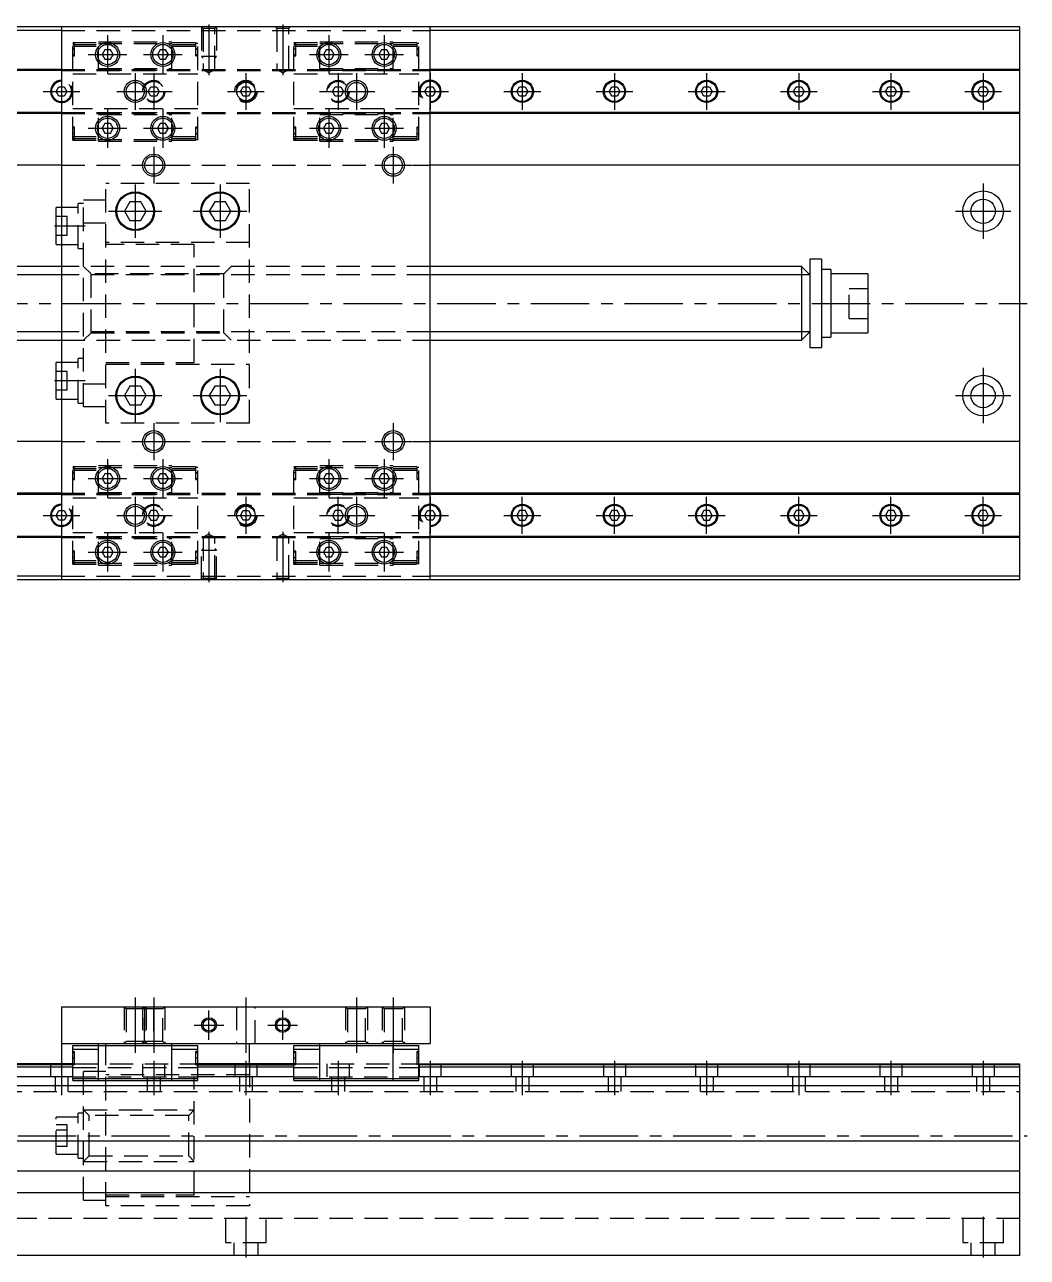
# Model space of a CAD drawing. Extents: x -2 to 787, y -8 to 344.
# Drawn here: x 515.3 to 787.3, y 9.5 to 343.9 of the extents above; entities that cross this region are included whole.
import ezdxf

# ---------------------------------------------------------------- set-up
doc = ezdxf.new("R2010")
doc.units = 0
doc.header["$LTSCALE"] = 0.5
doc.linetypes.add('CENTER', pattern=[50.8, 31.75, -6.35, 6.35, -6.35])
doc.linetypes.add('DASHED', pattern=[19.05, 12.7, -6.35])
for name, color, linetype in [('MSM_CENTER', 1, 'CENTER'), ('MSM_CONTINUOUS', 7, 'CONTINUOUS'), ('MSM_DASHED', 4, 'DASHED'), ('MSM_NARROW', 5, 'CONTINUOUS')]:
    doc.layers.add(name, color=color, linetype=linetype)

msp = doc.modelspace()

# ---------------------------------------------------------------- linework, layer by layer
at = {"layer": 'MSM_CENTER'}
for p, q in [((565.33, 343.9), (565.33, 330.22)), ((585.33, 343.9), (585.33, 330.22)), ((537.83, 341.03), (537.83, 330.53)), ((552.83, 341.03), (552.83, 330.53)), ((597.83, 341.03), (597.83, 330.53)), ((612.83, 341.03), (612.83, 330.53)), ((528.91, 337.28), (528.36, 337.28)), ((532.58, 335.78), (543.08, 335.78)), ((547.58, 335.78), (558.08, 335.78)), ((562.31, 337.28), (561.76, 337.28)), ((588.91, 337.28), (588.36, 337.28)), ((592.58, 335.78), (603.08, 335.78)), ((607.58, 335.78), (618.08, 335.78)), ((622.31, 337.28), (621.76, 337.28)), ((525.33, 330.78), (525.33, 320.78)), ((545.33, 330.78), (545.33, 320.78)), ((550.33, 330.78), (550.33, 320.78)), ((575.33, 330.78), (575.33, 320.78)), ((600.33, 330.78), (600.33, 320.78)), ((605.33, 330.78), (605.33, 320.78)), ((625.33, 330.78), (625.33, 320.78)), ((650.33, 330.78), (650.33, 320.78)), ((675.33, 330.78), (675.33, 320.78)), ((700.33, 330.78), (700.33, 320.78)), ((725.33, 330.78), (725.33, 320.78)), ((750.33, 330.78), (750.33, 320.78)), ((775.33, 330.78), (775.33, 320.78)), ((520.33, 325.78), (530.33, 325.78)), ((540.33, 325.78), (555.33, 325.78)), ((570.33, 325.78), (580.33, 325.78)), ((595.33, 325.78), (610.33, 325.78)), ((620.33, 325.78), (630.33, 325.78)), ((645.33, 325.78), (655.33, 325.78)), ((670.33, 325.78), (680.33, 325.78)), ((695.33, 325.78), (705.33, 325.78)), ((720.33, 325.78), (730.33, 325.78)), ((745.33, 325.78), (755.33, 325.78)), ((770.33, 325.78), (780.33, 325.78)), ((537.83, 321.03), (537.83, 310.53)), ((552.83, 321.03), (552.83, 310.53)), ((597.83, 321.03), (597.83, 310.53)), ((612.83, 321.03), (612.83, 310.53)), ((532.58, 315.78), (543.08, 315.78)), ((547.58, 315.78), (558.08, 315.78)), ((592.58, 315.78), (603.08, 315.78)), ((607.58, 315.78), (618.08, 315.78)), ((528.91, 314.28), (528.36, 314.28)), ((562.31, 314.28), (561.76, 314.28)), ((588.91, 314.28), (588.36, 314.28)), ((622.31, 314.28), (621.76, 314.28)), ((550.33, 310.78), (550.33, 300.78)), ((615.33, 310.78), (615.33, 300.78)), ((545.33, 305.78), (555.33, 305.78)), ((610.33, 305.78), (620.33, 305.78)), ((545.33, 300.53), (545.33, 286.03)), ((568.33, 300.53), (568.33, 286.03)), ((775.33, 300.78), (775.33, 285.78)), ((538.08, 293.28), (552.58, 293.28)), ((561.08, 293.28), (575.58, 293.28)), ((767.83, 293.28), (782.83, 293.28)), ((531.71, 289.28), (523.46, 289.28)), ((246.23, 268.28), (787.33, 268.28)), ((545.33, 250.53), (545.33, 236.03)), ((568.33, 250.53), (568.33, 236.03)), ((775.33, 250.78), (775.33, 235.78)), ((531.71, 247.28), (523.46, 247.28)), ((538.08, 243.28), (552.58, 243.28)), ((561.08, 243.28), (575.58, 243.28)), ((767.83, 243.28), (782.83, 243.28)), ((550.33, 235.78), (550.33, 225.78)), ((615.33, 235.78), (615.33, 225.78)), ((545.33, 230.78), (555.33, 230.78)), ((610.33, 230.78), (620.33, 230.78)), ((537.83, 226.03), (537.83, 215.53)), ((552.83, 226.03), (552.83, 215.53)), ((597.83, 226.03), (597.83, 215.53)), ((612.83, 226.03), (612.83, 215.53)), ((528.91, 222.28), (528.36, 222.28)), ((532.58, 220.78), (543.08, 220.78)), ((547.58, 220.78), (558.08, 220.78)), ((562.31, 222.28), (561.76, 222.28)), ((588.91, 222.28), (588.36, 222.28)), ((592.58, 220.78), (603.08, 220.78)), ((607.58, 220.78), (618.08, 220.78)), ((622.31, 222.28), (621.76, 222.28)), ((525.33, 215.78), (525.33, 205.78)), ((545.33, 215.78), (545.33, 205.78)), ((550.33, 205.78), (550.33, 215.78)), ((575.33, 215.78), (575.33, 205.78)), ((600.33, 205.78), (600.33, 215.78)), ((605.33, 215.78), (605.33, 205.78)), ((625.33, 215.78), (625.33, 205.78)), ((650.33, 205.78), (650.33, 215.78)), ((675.33, 205.78), (675.33, 215.78)), ((700.33, 205.78), (700.33, 215.78)), ((725.33, 205.78), (725.33, 215.78)), ((750.33, 205.78), (750.33, 215.78)), ((775.33, 205.78), (775.33, 215.78)), ((520.33, 210.78), (530.33, 210.78)), ((540.33, 210.78), (555.33, 210.78)), ((570.33, 210.78), (580.33, 210.78)), ((595.33, 210.78), (610.33, 210.78)), ((620.33, 210.78), (630.33, 210.78)), ((645.33, 210.78), (655.33, 210.78)), ((670.33, 210.78), (680.33, 210.78)), ((695.33, 210.78), (705.33, 210.78)), ((720.33, 210.78), (730.33, 210.78)), ((745.33, 210.78), (755.33, 210.78)), ((770.33, 210.78), (780.33, 210.78)), ((537.83, 206.03), (537.83, 195.53)), ((552.83, 206.03), (552.83, 195.53)), ((565.33, 206.34), (565.33, 192.66)), ((585.33, 206.34), (585.33, 192.66)), ((597.83, 206.03), (597.83, 195.53)), ((612.83, 206.03), (612.83, 195.53)), ((532.58, 200.78), (543.08, 200.78)), ((547.58, 200.78), (558.08, 200.78)), ((592.58, 200.78), (603.08, 200.78)), ((607.58, 200.78), (618.08, 200.78)), ((528.91, 199.28), (528.36, 199.28)), ((562.31, 199.28), (561.76, 199.28)), ((588.91, 199.28), (588.36, 199.28)), ((622.31, 199.28), (621.76, 199.28)), ((545.33, 80), (545.33, 65)), ((550.33, 80), (550.33, 65)), ((575.33, 80), (575.33, 65)), ((605.33, 80), (605.33, 65)), ((615.33, 80), (615.33, 65)), ((565.33, 68.5), (565.33, 76.5)), ((585.33, 68.5), (585.33, 76.5)), ((561.33, 72.5), (569.33, 72.5)), ((581.33, 72.5), (589.33, 72.5)), ((525.33, 62.82), (525.33, 53.48)), ((528.91, 63.5), (528.36, 63.5)), ((550.33, 62.82), (550.33, 53.48)), ((562.31, 63.5), (561.76, 63.5)), ((575.33, 62.82), (575.33, 53.48)), ((588.91, 63.5), (588.36, 63.5)), ((600.33, 62.82), (600.33, 53.48)), ((622.31, 63.5), (621.76, 63.5)), ((625.33, 62.82), (625.33, 53.48)), ((650.33, 62.82), (650.33, 53.48)), ((675.33, 62.82), (675.33, 53.48)), ((700.33, 62.82), (700.33, 53.48)), ((725.33, 62.82), (725.33, 53.48)), ((750.33, 62.82), (750.33, 53.48)), ((775.33, 62.82), (775.33, 53.48)), ((284.85, 42.5), (787.33, 42.5)), ((575.33, 20.5), (575.33, 9.5)), ((775.33, 20.5), (775.33, 9.5))]:
    msp.add_line(p, q, dxfattribs=at)
at = {"layer": 'MSM_CONTINUOUS'}
for p, q in [((525.33, 342.28), (365.33, 342.28)), ((785.33, 343.28), (365.38, 343.28)), ((525.33, 343.28), (525.33, 193.28)), ((625.33, 193.28), (625.33, 343.28)), ((785.33, 342.28), (625.33, 342.28)), ((785.33, 193.28), (785.33, 343.28)), ((537.09, 337.06), (536.36, 335.78)), ((536.36, 335.78), (537.09, 334.5)), ((538.57, 337.06), (537.09, 337.06)), ((537.09, 334.5), (538.57, 334.5)), ((539.31, 335.78), (538.57, 337.06)), ((538.57, 334.5), (539.31, 335.78)), ((552.09, 337.06), (551.36, 335.78)), ((551.36, 335.78), (552.09, 334.5)), ((553.57, 337.06), (552.09, 337.06)), ((552.09, 334.5), (553.57, 334.5)), ((554.31, 335.78), (553.57, 337.06)), ((553.57, 334.5), (554.31, 335.78)), ((597.09, 337.06), (596.36, 335.78)), ((596.36, 335.78), (597.09, 334.5)), ((598.57, 337.06), (597.09, 337.06)), ((597.09, 334.5), (598.57, 334.5)), ((599.31, 335.78), (598.57, 337.06)), ((598.57, 334.5), (599.31, 335.78)), ((612.09, 337.06), (611.36, 335.78)), ((611.36, 335.78), (612.09, 334.5)), ((613.57, 337.06), (612.09, 337.06)), ((612.09, 334.5), (613.57, 334.5)), ((614.31, 335.78), (613.57, 337.06)), ((613.57, 334.5), (614.31, 335.78)), ((525.33, 331.78), (365.33, 331.78)), ((525.33, 331.48), (365.33, 331.48)), ((785.33, 331.78), (625.33, 331.78)), ((785.28, 331.48), (625.33, 331.48)), ((785.28, 319.78), (785.28, 331.78)), ((523.86, 325.78), (524.59, 327.06)), ((524.59, 324.5), (523.86, 325.78)), ((524.59, 327.06), (525.33, 327.06)), ((525.33, 324.5), (524.59, 324.5)), ((573.86, 325.78), (574.59, 327.06)), ((574.59, 324.5), (573.86, 325.78)), ((574.59, 327.06), (576.07, 327.06)), ((576.07, 324.5), (574.59, 324.5)), ((576.07, 327.06), (576.81, 325.78)), ((576.81, 325.78), (576.07, 324.5)), ((625.33, 327.06), (626.07, 327.06)), ((626.07, 324.5), (625.33, 324.5)), ((626.07, 327.06), (626.81, 325.78)), ((626.81, 325.78), (626.07, 324.5)), ((648.86, 325.78), (649.59, 327.06)), ((649.59, 324.5), (648.86, 325.78)), ((649.59, 327.06), (651.07, 327.06)), ((651.07, 324.5), (649.59, 324.5)), ((651.07, 327.06), (651.81, 325.78)), ((651.81, 325.78), (651.07, 324.5)), ((673.86, 325.78), (674.59, 327.06)), ((674.59, 324.5), (673.86, 325.78)), ((674.59, 327.06), (676.07, 327.06)), ((676.07, 324.5), (674.59, 324.5)), ((676.07, 327.06), (676.81, 325.78)), ((676.81, 325.78), (676.07, 324.5)), ((698.86, 325.78), (699.59, 327.06)), ((699.59, 324.5), (698.86, 325.78)), ((699.59, 327.06), (701.07, 327.06)), ((701.07, 324.5), (699.59, 324.5)), ((701.07, 327.06), (701.81, 325.78)), ((701.81, 325.78), (701.07, 324.5)), ((723.86, 325.78), (724.59, 327.06)), ((724.59, 324.5), (723.86, 325.78)), ((724.59, 327.06), (726.07, 327.06)), ((726.07, 324.5), (724.59, 324.5)), ((726.07, 327.06), (726.81, 325.78)), ((726.81, 325.78), (726.07, 324.5)), ((748.86, 325.78), (749.59, 327.06)), ((749.59, 324.5), (748.86, 325.78)), ((749.59, 327.06), (751.07, 327.06)), ((751.07, 324.5), (749.59, 324.5)), ((751.07, 327.06), (751.81, 325.78)), ((751.81, 325.78), (751.07, 324.5)), ((773.86, 325.78), (774.59, 327.06)), ((774.59, 324.5), (773.86, 325.78)), ((774.59, 327.06), (776.07, 327.06)), ((776.07, 324.5), (774.59, 324.5)), ((776.07, 327.06), (776.81, 325.78)), ((776.81, 325.78), (776.07, 324.5)), ((525.33, 320.08), (365.33, 320.08)), ((525.33, 319.78), (365.33, 319.78)), ((785.28, 320.08), (625.33, 320.08)), ((785.28, 319.78), (625.33, 319.78)), ((537.09, 317.06), (536.36, 315.78)), ((536.36, 315.78), (537.09, 314.5)), ((538.57, 317.06), (537.09, 317.06)), ((537.09, 314.5), (538.57, 314.5)), ((539.31, 315.78), (538.57, 317.06)), ((538.57, 314.5), (539.31, 315.78)), ((552.09, 317.06), (551.36, 315.78)), ((551.36, 315.78), (552.09, 314.5)), ((553.57, 317.06), (552.09, 317.06)), ((552.09, 314.5), (553.57, 314.5)), ((554.31, 315.78), (553.57, 317.06)), ((553.57, 314.5), (554.31, 315.78)), ((597.09, 317.06), (596.36, 315.78)), ((596.36, 315.78), (597.09, 314.5)), ((598.57, 317.06), (597.09, 317.06)), ((597.09, 314.5), (598.57, 314.5)), ((599.31, 315.78), (598.57, 317.06)), ((598.57, 314.5), (599.31, 315.78)), ((612.09, 317.06), (611.36, 315.78)), ((611.36, 315.78), (612.09, 314.5)), ((613.57, 317.06), (612.09, 317.06)), ((612.09, 314.5), (613.57, 314.5)), ((614.31, 315.78), (613.57, 317.06)), ((613.57, 314.5), (614.31, 315.78)), ((525.33, 305.78), (365.33, 305.78)), ((785.33, 305.78), (625.33, 305.78)), ((523.83, 284.28), (523.83, 294.28)), ((525.33, 294.28), (523.83, 294.28)), ((543.87, 295.82), (542.4, 293.28)), ((546.8, 295.82), (543.87, 295.82)), ((548.27, 293.28), (546.8, 295.82)), ((566.87, 295.82), (565.4, 293.28)), ((569.8, 295.82), (566.87, 295.82)), ((571.27, 293.28), (569.8, 295.82)), ((542.4, 293.28), (543.87, 290.74)), ((546.8, 290.74), (548.27, 293.28)), ((565.4, 293.28), (566.87, 290.74)), ((569.8, 290.74), (571.27, 293.28)), ((543.87, 290.74), (546.8, 290.74)), ((566.87, 290.74), (569.8, 290.74)), ((523.83, 284.28), (525.33, 284.28)), ((525.33, 278.28), (365.33, 278.28)), ((726.08, 278.28), (625.33, 278.28)), ((728.33, 276.03), (726.08, 278.28)), ((726.08, 278.28), (726.08, 258.28)), ((728.33, 280.28), (728.33, 256.28)), ((731.53, 280.28), (728.33, 280.28)), ((731.53, 280.28), (731.53, 256.28)), ((734.03, 277.48), (731.53, 277.48)), ((734.03, 277.48), (734.03, 259.08)), ((744.03, 276.28), (734.03, 276.28)), ((744.03, 276.28), (744.03, 260.28)), ((365.33, 258.28), (525.33, 258.28)), ((625.33, 258.28), (726.08, 258.28)), ((726.08, 258.28), (728.33, 260.53)), ((731.53, 259.08), (734.03, 259.08)), ((734.03, 260.28), (744.03, 260.28)), ((728.33, 256.28), (731.53, 256.28)), ((523.83, 242.28), (523.83, 252.28)), ((525.33, 252.28), (523.83, 252.28)), ((543.87, 245.82), (542.4, 243.28)), ((546.8, 245.82), (543.87, 245.82)), ((548.27, 243.28), (546.8, 245.82)), ((566.87, 245.82), (565.4, 243.28)), ((569.8, 245.82), (566.87, 245.82)), ((571.27, 243.28), (569.8, 245.82)), ((523.83, 242.28), (525.33, 242.28)), ((542.4, 243.28), (543.87, 240.74)), ((546.8, 240.74), (548.27, 243.28)), ((565.4, 243.28), (566.87, 240.74)), ((569.8, 240.74), (571.27, 243.28)), ((543.87, 240.74), (546.8, 240.74)), ((566.87, 240.74), (569.8, 240.74)), ((525.33, 230.78), (365.33, 230.78)), ((785.33, 230.78), (625.33, 230.78)), ((537.09, 222.06), (536.36, 220.78)), ((536.36, 220.78), (537.09, 219.5)), ((538.57, 222.06), (537.09, 222.06)), ((539.31, 220.78), (538.57, 222.06)), ((538.57, 219.5), (539.31, 220.78)), ((552.09, 222.06), (551.36, 220.78)), ((551.36, 220.78), (552.09, 219.5)), ((553.57, 222.06), (552.09, 222.06)), ((554.31, 220.78), (553.57, 222.06)), ((553.57, 219.5), (554.31, 220.78)), ((597.09, 222.06), (596.36, 220.78)), ((596.36, 220.78), (597.09, 219.5)), ((598.57, 222.06), (597.09, 222.06)), ((599.31, 220.78), (598.57, 222.06)), ((598.57, 219.5), (599.31, 220.78)), ((612.09, 222.06), (611.36, 220.78)), ((611.36, 220.78), (612.09, 219.5)), ((613.57, 222.06), (612.09, 222.06)), ((614.31, 220.78), (613.57, 222.06)), ((613.57, 219.5), (614.31, 220.78)), ((537.09, 219.5), (538.57, 219.5)), ((552.09, 219.5), (553.57, 219.5)), ((597.09, 219.5), (598.57, 219.5)), ((612.09, 219.5), (613.57, 219.5)), ((525.33, 216.78), (365.33, 216.78)), ((525.33, 216.48), (365.33, 216.48)), ((785.28, 216.78), (625.33, 216.78)), ((785.28, 216.48), (625.33, 216.48)), ((785.28, 204.78), (785.28, 216.78)), ((523.86, 210.78), (524.59, 212.06)), ((524.59, 209.5), (523.86, 210.78)), ((524.59, 212.06), (525.33, 212.06)), ((573.86, 210.78), (574.59, 212.06)), ((574.59, 209.5), (573.86, 210.78)), ((574.59, 212.06), (576.07, 212.06)), ((576.07, 212.06), (576.81, 210.78)), ((576.81, 210.78), (576.07, 209.5)), ((625.33, 212.06), (626.07, 212.06)), ((626.07, 212.06), (626.81, 210.78)), ((626.81, 210.78), (626.07, 209.5)), ((649.59, 212.06), (648.86, 210.78)), ((648.86, 210.78), (649.59, 209.5)), ((651.07, 212.06), (649.59, 212.06)), ((651.81, 210.78), (651.07, 212.06)), ((651.07, 209.5), (651.81, 210.78)), ((674.59, 212.06), (673.86, 210.78)), ((673.86, 210.78), (674.59, 209.5)), ((676.07, 212.06), (674.59, 212.06)), ((676.81, 210.78), (676.07, 212.06)), ((676.07, 209.5), (676.81, 210.78)), ((699.59, 212.06), (698.86, 210.78)), ((698.86, 210.78), (699.59, 209.5)), ((701.07, 212.06), (699.59, 212.06)), ((701.81, 210.78), (701.07, 212.06)), ((701.07, 209.5), (701.81, 210.78)), ((724.59, 212.06), (723.86, 210.78)), ((723.86, 210.78), (724.59, 209.5)), ((726.07, 212.06), (724.59, 212.06)), ((726.81, 210.78), (726.07, 212.06)), ((726.07, 209.5), (726.81, 210.78)), ((749.59, 212.06), (748.86, 210.78)), ((748.86, 210.78), (749.59, 209.5)), ((751.07, 212.06), (749.59, 212.06)), ((751.81, 210.78), (751.07, 212.06)), ((751.07, 209.5), (751.81, 210.78)), ((774.59, 212.06), (773.86, 210.78)), ((773.86, 210.78), (774.59, 209.5)), ((776.07, 212.06), (774.59, 212.06)), ((776.81, 210.78), (776.07, 212.06)), ((776.07, 209.5), (776.81, 210.78)), ((525.33, 209.5), (524.59, 209.5)), ((576.07, 209.5), (574.59, 209.5)), ((626.07, 209.5), (625.33, 209.5)), ((649.59, 209.5), (651.07, 209.5)), ((674.59, 209.5), (676.07, 209.5)), ((699.59, 209.5), (701.07, 209.5)), ((724.59, 209.5), (726.07, 209.5)), ((749.59, 209.5), (751.07, 209.5)), ((774.59, 209.5), (776.07, 209.5)), ((525.33, 205.08), (365.33, 205.08)), ((525.33, 204.78), (365.33, 204.78)), ((785.28, 205.08), (625.33, 205.08)), ((785.33, 204.78), (625.33, 204.78)), ((537.09, 202.06), (536.36, 200.78)), ((536.36, 200.78), (537.09, 199.5)), ((538.57, 202.06), (537.09, 202.06)), ((539.31, 200.78), (538.57, 202.06)), ((538.57, 199.5), (539.31, 200.78)), ((552.09, 202.06), (551.36, 200.78)), ((551.36, 200.78), (552.09, 199.5)), ((553.57, 202.06), (552.09, 202.06)), ((554.31, 200.78), (553.57, 202.06)), ((553.57, 199.5), (554.31, 200.78)), ((597.09, 202.06), (596.36, 200.78)), ((596.36, 200.78), (597.09, 199.5)), ((598.57, 202.06), (597.09, 202.06)), ((599.31, 200.78), (598.57, 202.06)), ((598.57, 199.5), (599.31, 200.78)), ((612.09, 202.06), (611.36, 200.78)), ((611.36, 200.78), (612.09, 199.5)), ((613.57, 202.06), (612.09, 202.06)), ((614.31, 200.78), (613.57, 202.06)), ((613.57, 199.5), (614.31, 200.78)), ((537.09, 199.5), (538.57, 199.5)), ((552.09, 199.5), (553.57, 199.5)), ((597.09, 199.5), (598.57, 199.5)), ((612.09, 199.5), (613.57, 199.5)), ((525.33, 194.28), (365.33, 194.28)), ((785.33, 194.28), (625.33, 194.28)), ((785.33, 193.28), (365.38, 193.28)), ((525.33, 77.5), (525.33, 67.5)), ((525.33, 77.5), (625.33, 77.5)), ((625.33, 77.5), (625.33, 67.5)), ((525.33, 67.5), (625.33, 67.5)), ((528.38, 67), (562.28, 67)), ((528.38, 57.5), (528.38, 67)), ((535.38, 57.5), (535.38, 67.5)), ((555.28, 57.5), (555.28, 67.5)), ((562.28, 57.5), (562.28, 67)), ((576.33, 62), (576.33, 67.5)), ((588.38, 57.5), (588.38, 67)), ((588.38, 67), (622.28, 67)), ((595.38, 57.5), (595.38, 67.5)), ((615.28, 57.5), (615.28, 67.5)), ((622.28, 57.5), (622.28, 67)), ((528.38, 66), (535.38, 66)), ((528.38, 65.3), (528.88, 65.3)), ((528.88, 65), (528.38, 65)), ((528.88, 61.7), (528.88, 65.3)), ((555.28, 66), (562.28, 66)), ((561.78, 61.7), (561.78, 65.3)), ((562.28, 65.3), (561.78, 65.3)), ((562.28, 65), (561.78, 65)), ((588.38, 66), (595.38, 66)), ((588.38, 65.3), (588.88, 65.3)), ((588.88, 65), (588.38, 65)), ((588.88, 61.7), (588.88, 65.3)), ((615.28, 66), (622.28, 66)), ((622.28, 65.3), (621.78, 65.3)), ((621.78, 61.7), (621.78, 65.3)), ((622.28, 65), (621.78, 65)), ((528.88, 62), (365.33, 62)), ((528.88, 61.7), (365.33, 61.7)), ((528.38, 61.05), (365.33, 61.05)), ((528.88, 61.7), (528.38, 61.7)), ((588.88, 62), (561.78, 62)), ((561.78, 61.7), (588.38, 61.7)), ((561.78, 61.7), (562.28, 61.7)), ((588.38, 61.05), (562.28, 61.05)), ((588.88, 61.7), (588.38, 61.7)), ((621.78, 62), (785.28, 62)), ((785.28, 61.7), (622.28, 61.7)), ((785.28, 61.05), (622.28, 61.05)), ((785.28, 56), (785.28, 62)), ((528.38, 58.45), (365.33, 58.45)), ((528.38, 58), (562.28, 58)), ((528.38, 57.5), (562.28, 57.5)), ((588.38, 58.45), (562.28, 58.45)), ((588.38, 58), (622.28, 58)), ((588.38, 57.5), (622.28, 57.5)), ((785.28, 58.45), (622.28, 58.45)), ((785.33, 56), (365.33, 56)), ((785.33, 10), (785.33, 56)), ((785.33, 41), (365.33, 41)), ((365.33, 33), (785.33, 33)), ((785.33, 27), (365.33, 27)), ((785.33, 10), (365.33, 10))]:
    msp.add_line(p, q, dxfattribs=at)
for centre, radius in [((537.83, 335.78), 3.25), ((537.83, 335.78), 2.75), ((552.83, 335.78), 3.25), ((552.83, 335.78), 2.75), ((597.83, 335.78), 3.25), ((597.83, 335.78), 2.75), ((612.83, 335.78), 3.25), ((612.83, 335.78), 2.75), ((545.33, 325.78), 2.46), ((575.33, 325.78), 2.5), ((605.33, 325.78), 2.46), ((650.33, 325.78), 3), ((650.33, 325.78), 2.75), ((675.33, 325.78), 3), ((675.33, 325.78), 2.75), ((700.33, 325.78), 3), ((700.33, 325.78), 2.75), ((725.33, 325.78), 3), ((725.33, 325.78), 2.75), ((750.33, 325.78), 3), ((750.33, 325.78), 2.75), ((775.33, 325.78), 3), ((775.33, 325.78), 2.75), ((537.83, 315.78), 3.25), ((537.83, 315.78), 2.75), ((552.83, 315.78), 3.25), ((552.83, 315.78), 2.75), ((597.83, 315.78), 3.25), ((597.83, 315.78), 2.75), ((612.83, 315.78), 3.25), ((612.83, 315.78), 2.75), ((550.33, 305.78), 2.46), ((615.33, 305.78), 2.46), ((545.33, 293.28), 5.25), ((545.33, 293.28), 5), ((568.33, 293.28), 5.25), ((568.33, 293.28), 5), ((775.33, 293.28), 5.5), ((775.33, 293.28), 3.3), ((545.33, 243.28), 5.25), ((545.33, 243.28), 5), ((568.33, 243.28), 5.25), ((568.33, 243.28), 5), ((775.33, 243.28), 5.5), ((775.33, 243.28), 3.3), ((550.33, 230.78), 2.46), ((615.33, 230.78), 2.46), ((537.83, 220.78), 3.25), ((537.83, 220.78), 2.75), ((552.83, 220.78), 3.25), ((552.83, 220.78), 2.75), ((597.83, 220.78), 3.25), ((597.83, 220.78), 2.75), ((612.83, 220.78), 3.25), ((612.83, 220.78), 2.75), ((545.33, 210.78), 2.46), ((575.33, 210.78), 2.5), ((605.33, 210.78), 2.46), ((650.33, 210.78), 3), ((650.33, 210.78), 2.75), ((675.33, 210.78), 3), ((675.33, 210.78), 2.75), ((700.33, 210.78), 3), ((700.33, 210.78), 2.75), ((725.33, 210.78), 3), ((725.33, 210.78), 2.75), ((750.33, 210.78), 3), ((750.33, 210.78), 2.75), ((775.33, 210.78), 3), ((775.33, 210.78), 2.75), ((537.83, 200.78), 3.25), ((552.83, 200.78), 3.25), ((597.83, 200.78), 3.25), ((612.83, 200.78), 3.25), ((537.83, 200.78), 2.75), ((552.83, 200.78), 2.75), ((597.83, 200.78), 2.75), ((612.83, 200.78), 2.75), ((565.33, 72.5), 1.62), ((585.33, 72.5), 1.62)]:
    msp.add_circle(centre, radius, dxfattribs=at)
for centre, radius, start, end in [((525.33, 325.78), 3, 90, 270), ((525.33, 325.78), 2.75, 90, 270), ((625.33, 325.78), 3, 270, 90), ((625.33, 325.78), 2.75, 270, 90), ((525.33, 210.78), 3, 90, 270), ((525.33, 210.78), 2.75, 90, 270), ((625.33, 210.78), 3, 270, 90), ((625.33, 210.78), 2.75, 270, 90)]:
    msp.add_arc(centre, radius, start, end, dxfattribs=at)
at = {"layer": 'MSM_DASHED'}
for p, q in [((525.33, 342.28), (625.33, 342.28)), ((563.33, 343.28), (563.71, 342.9)), ((563.33, 343.28), (563.33, 335.28)), ((563.71, 342.9), (563.71, 331.78)), ((566.95, 342.9), (563.71, 342.9)), ((566.95, 342.9), (567.33, 343.28)), ((566.95, 331.78), (566.95, 342.9)), ((567.33, 343.28), (567.33, 335.28)), ((583.33, 343.28), (583.71, 342.9)), ((583.71, 342.9), (583.71, 331.78)), ((586.95, 342.9), (583.71, 342.9)), ((586.95, 342.9), (587.33, 343.28)), ((586.95, 331.78), (586.95, 342.9)), ((528.38, 312.53), (528.38, 339.03)), ((528.38, 339.03), (535.38, 339.03)), ((528.88, 338.78), (528.38, 338.78)), ((528.38, 338.53), (535.38, 338.53)), ((528.38, 338.03), (535.38, 338.03)), ((528.88, 335.48), (528.88, 339.03)), ((535.38, 339.28), (555.28, 339.28)), ((535.38, 331.53), (535.38, 339.28)), ((535.38, 338.78), (555.28, 338.78)), ((555.28, 331.53), (555.28, 339.28)), ((555.28, 339.03), (562.28, 339.03)), ((555.28, 338.53), (562.28, 338.53)), ((555.28, 338.03), (562.28, 338.03)), ((561.78, 335.48), (561.78, 339.03)), ((562.28, 338.78), (561.78, 338.78)), ((562.28, 312.53), (562.28, 339.03)), ((588.38, 339.03), (595.38, 339.03)), ((588.38, 312.53), (588.38, 339.03)), ((588.88, 338.78), (588.38, 338.78)), ((588.38, 338.53), (595.38, 338.53)), ((588.38, 338.03), (595.38, 338.03)), ((588.88, 335.48), (588.88, 339.03)), ((595.38, 339.28), (615.28, 339.28)), ((595.38, 331.53), (595.38, 339.28)), ((595.38, 338.78), (615.28, 338.78)), ((615.28, 331.53), (615.28, 339.28)), ((615.28, 339.03), (622.28, 339.03)), ((615.28, 338.53), (622.28, 338.53)), ((615.28, 338.03), (622.28, 338.03)), ((621.78, 335.48), (621.78, 339.03)), ((622.28, 338.78), (621.78, 338.78)), ((622.28, 312.53), (622.28, 339.03)), ((528.88, 337.28), (528.38, 337.28)), ((528.38, 335.78), (528.88, 335.78)), ((528.38, 335.48), (528.88, 335.48)), ((561.78, 337.28), (562.28, 337.28)), ((561.78, 335.78), (562.28, 335.78)), ((561.78, 335.48), (562.28, 335.48)), ((567.33, 335.28), (563.33, 335.28)), ((563.71, 334.78), (563.33, 335.28)), ((566.95, 334.78), (567.33, 335.28)), ((588.88, 337.28), (588.38, 337.28)), ((588.38, 335.78), (588.88, 335.78)), ((588.38, 335.48), (588.88, 335.48)), ((621.78, 337.28), (622.28, 337.28)), ((621.78, 335.78), (622.28, 335.78)), ((621.78, 335.48), (622.28, 335.48)), ((525.33, 331.78), (625.33, 331.78)), ((525.33, 331.48), (625.33, 331.48)), ((535.38, 332.03), (555.28, 332.03)), ((535.38, 331.53), (555.28, 331.53)), ((563.71, 331.78), (565.33, 330.84)), ((565.33, 330.84), (566.95, 331.78)), ((583.71, 331.78), (585.33, 330.84)), ((585.33, 330.84), (586.95, 331.78)), ((595.38, 332.03), (615.28, 332.03)), ((595.38, 331.53), (615.28, 331.53)), ((525.33, 328.93), (525.33, 322.63)), ((528.38, 330.53), (562.28, 330.53)), ((588.38, 330.53), (622.28, 330.53)), ((525.33, 327.06), (526.07, 327.06)), ((526.07, 324.5), (525.33, 324.5)), ((526.07, 327.06), (526.81, 325.78)), ((526.81, 325.78), (526.07, 324.5)), ((548.86, 325.78), (549.59, 327.06)), ((549.59, 324.5), (548.86, 325.78)), ((549.59, 327.06), (551.07, 327.06)), ((551.07, 324.5), (549.59, 324.5)), ((551.07, 327.06), (551.81, 325.78)), ((551.81, 325.78), (551.07, 324.5)), ((598.86, 325.78), (599.59, 327.06)), ((599.59, 324.5), (598.86, 325.78)), ((599.59, 327.06), (601.07, 327.06)), ((601.07, 324.5), (599.59, 324.5)), ((601.07, 327.06), (601.81, 325.78)), ((601.81, 325.78), (601.07, 324.5)), ((623.86, 325.78), (624.59, 327.06)), ((624.59, 324.5), (623.86, 325.78)), ((624.59, 327.06), (625.33, 327.06)), ((625.33, 324.5), (624.59, 324.5)), ((562.28, 321.03), (528.38, 321.03)), ((622.28, 321.03), (588.38, 321.03)), ((525.33, 320.08), (625.33, 320.08)), ((525.33, 319.78), (625.33, 319.78)), ((535.38, 320.03), (555.28, 320.03)), ((535.38, 312.28), (535.38, 320.03)), ((535.38, 319.53), (555.28, 319.53)), ((555.28, 312.28), (555.28, 320.03)), ((595.38, 320.03), (615.28, 320.03)), ((595.38, 312.28), (595.38, 320.03)), ((595.38, 319.53), (615.28, 319.53)), ((615.28, 312.28), (615.28, 320.03)), ((528.88, 316.08), (528.38, 316.08)), ((528.88, 315.78), (528.38, 315.78)), ((528.88, 312.53), (528.88, 316.08)), ((561.78, 312.53), (561.78, 316.08)), ((562.28, 316.08), (561.78, 316.08)), ((562.28, 315.78), (561.78, 315.78)), ((588.88, 316.08), (588.38, 316.08)), ((588.88, 315.78), (588.38, 315.78)), ((588.88, 312.53), (588.88, 316.08)), ((621.78, 312.53), (621.78, 316.08)), ((622.28, 316.08), (621.78, 316.08)), ((622.28, 315.78), (621.78, 315.78)), ((528.88, 314.28), (528.38, 314.28)), ((528.38, 313.53), (535.38, 313.53)), ((528.38, 313.03), (535.38, 313.03)), ((528.38, 312.78), (528.88, 312.78)), ((528.38, 312.53), (535.38, 312.53)), ((535.38, 312.78), (555.28, 312.78)), ((535.38, 312.28), (555.28, 312.28)), ((555.28, 313.53), (562.28, 313.53)), ((555.28, 313.03), (562.28, 313.03)), ((555.28, 312.53), (562.28, 312.53)), ((561.78, 314.28), (562.28, 314.28)), ((561.78, 312.78), (562.28, 312.78)), ((588.88, 314.28), (588.38, 314.28)), ((588.38, 313.53), (595.38, 313.53)), ((588.38, 313.03), (595.38, 313.03)), ((588.38, 312.78), (588.88, 312.78)), ((588.38, 312.53), (595.38, 312.53)), ((595.38, 312.78), (615.28, 312.78)), ((595.38, 312.28), (615.28, 312.28)), ((615.28, 313.53), (622.28, 313.53)), ((615.28, 313.03), (622.28, 313.03)), ((615.28, 312.53), (622.28, 312.53)), ((621.78, 314.28), (622.28, 314.28)), ((621.78, 312.78), (622.28, 312.78)), ((525.33, 305.78), (625.33, 305.78)), ((576.33, 300.78), (537.33, 300.78)), ((537.33, 235.78), (537.33, 300.78)), ((576.33, 235.78), (576.33, 300.78)), ((529.83, 294.28), (525.33, 294.28)), ((529.83, 283.18), (529.83, 295.38)), ((531.33, 295.38), (529.83, 295.38)), ((537.33, 296.28), (531.33, 296.28)), ((531.33, 240.28), (531.33, 296.28)), ((526.83, 291.82), (523.83, 291.82)), ((526.83, 286.74), (526.83, 291.82)), ((526.83, 289.28), (523.83, 289.28)), ((531.33, 290.14), (537.33, 290.14)), ((526.83, 286.74), (523.83, 286.74)), ((525.33, 284.28), (529.83, 284.28)), ((576.33, 284.78), (537.33, 284.78)), ((561.33, 284.28), (537.33, 284.28)), ((561.33, 252.28), (561.33, 284.28)), ((529.83, 283.18), (531.33, 283.18)), ((625.33, 278.28), (525.33, 278.28)), ((533.33, 276.28), (531.33, 278.28)), ((571.33, 278.28), (569.33, 276.28)), ((625.33, 276.03), (525.33, 276.03)), ((569.33, 276.28), (533.33, 276.28)), ((533.33, 260.28), (533.33, 276.28)), ((569.33, 260.28), (569.33, 276.28)), ((739.03, 272.34), (744.03, 272.34)), ((739.03, 264.22), (739.03, 272.34)), ((739.03, 268.28), (744.03, 268.28)), ((739.03, 264.22), (744.03, 264.22)), ((625.33, 260.53), (525.33, 260.53)), ((525.33, 258.28), (625.33, 258.28)), ((531.33, 258.28), (533.33, 260.28)), ((533.33, 260.28), (569.33, 260.28)), ((569.33, 260.28), (571.33, 258.28)), ((529.83, 252.28), (525.33, 252.28)), ((529.83, 241.18), (529.83, 253.38)), ((531.33, 253.38), (529.83, 253.38)), ((537.33, 252.28), (561.33, 252.28)), ((537.33, 251.78), (576.33, 251.78)), ((526.83, 249.82), (523.83, 249.82)), ((526.83, 244.74), (526.83, 249.82)), ((526.83, 247.28), (523.83, 247.28)), ((526.83, 244.74), (523.83, 244.74)), ((531.33, 246.42), (537.33, 246.42)), ((525.33, 242.28), (529.83, 242.28)), ((529.83, 241.18), (531.33, 241.18)), ((531.33, 240.28), (537.33, 240.28)), ((576.33, 235.78), (537.33, 235.78)), ((525.33, 230.78), (625.33, 230.78)), ((535.38, 224.28), (555.28, 224.28)), ((535.38, 216.53), (535.38, 224.28)), ((555.28, 216.53), (555.28, 224.28)), ((595.38, 224.28), (615.28, 224.28)), ((595.38, 216.53), (595.38, 224.28)), ((615.28, 216.53), (615.28, 224.28)), ((528.38, 224.03), (535.38, 224.03)), ((528.38, 197.53), (528.38, 224.03)), ((528.88, 223.78), (528.38, 223.78)), ((528.38, 223.53), (535.38, 223.53)), ((528.38, 223.03), (535.38, 223.03)), ((528.88, 222.28), (528.38, 222.28)), ((528.38, 220.78), (528.88, 220.78)), ((528.88, 220.48), (528.88, 224.03)), ((535.38, 223.78), (555.28, 223.78)), ((555.28, 224.03), (562.28, 224.03)), ((555.28, 223.53), (562.28, 223.53)), ((555.28, 223.03), (562.28, 223.03)), ((561.78, 220.48), (561.78, 224.03)), ((562.28, 223.78), (561.78, 223.78)), ((561.78, 222.28), (562.28, 222.28)), ((561.78, 220.78), (562.28, 220.78)), ((562.28, 197.53), (562.28, 224.03)), ((588.38, 224.03), (595.38, 224.03)), ((588.38, 197.53), (588.38, 224.03)), ((588.88, 223.78), (588.38, 223.78)), ((588.38, 223.53), (595.38, 223.53)), ((588.38, 223.03), (595.38, 223.03)), ((588.88, 222.28), (588.38, 222.28)), ((588.38, 220.78), (588.88, 220.78)), ((588.88, 220.48), (588.88, 224.03)), ((595.38, 223.78), (615.28, 223.78)), ((615.28, 224.03), (622.28, 224.03)), ((615.28, 223.53), (622.28, 223.53)), ((615.28, 223.03), (622.28, 223.03)), ((621.78, 220.48), (621.78, 224.03)), ((622.28, 223.78), (621.78, 223.78)), ((621.78, 222.28), (622.28, 222.28)), ((621.78, 220.78), (622.28, 220.78)), ((622.28, 197.53), (622.28, 224.03)), ((528.38, 220.48), (528.88, 220.48)), ((561.78, 220.48), (562.28, 220.48)), ((588.38, 220.48), (588.88, 220.48)), ((621.78, 220.48), (622.28, 220.48)), ((525.33, 216.78), (625.33, 216.78)), ((525.33, 216.48), (625.33, 216.48)), ((528.38, 215.53), (562.28, 215.53)), ((535.38, 217.03), (555.28, 217.03)), ((535.38, 216.53), (555.28, 216.53)), ((588.38, 215.53), (622.28, 215.53)), ((595.38, 217.03), (615.28, 217.03)), ((595.38, 216.53), (615.28, 216.53)), ((525.33, 213.93), (525.33, 207.63)), ((525.33, 212.06), (526.07, 212.06)), ((526.07, 212.06), (526.81, 210.78)), ((526.81, 210.78), (526.07, 209.5)), ((549.59, 212.06), (548.86, 210.78)), ((548.86, 210.78), (549.59, 209.5)), ((551.07, 212.06), (549.59, 212.06)), ((551.81, 210.78), (551.07, 212.06)), ((551.07, 209.5), (551.81, 210.78)), ((599.59, 212.06), (598.86, 210.78)), ((598.86, 210.78), (599.59, 209.5)), ((601.07, 212.06), (599.59, 212.06)), ((601.81, 210.78), (601.07, 212.06)), ((601.07, 209.5), (601.81, 210.78)), ((623.86, 210.78), (624.59, 212.06)), ((624.59, 209.5), (623.86, 210.78)), ((624.59, 212.06), (625.33, 212.06)), ((526.07, 209.5), (525.33, 209.5)), ((549.59, 209.5), (551.07, 209.5)), ((599.59, 209.5), (601.07, 209.5)), ((625.33, 209.5), (624.59, 209.5)), ((525.33, 205.08), (625.33, 205.08)), ((525.33, 204.78), (625.33, 204.78)), ((562.28, 206.03), (528.38, 206.03)), ((535.38, 205.03), (555.28, 205.03)), ((535.38, 197.28), (535.38, 205.03)), ((535.38, 204.53), (555.28, 204.53)), ((555.28, 197.28), (555.28, 205.03)), ((565.33, 205.72), (563.71, 204.78)), ((563.71, 204.78), (563.71, 193.66)), ((566.95, 204.78), (565.33, 205.72)), ((566.95, 193.66), (566.95, 204.78)), ((585.33, 205.72), (583.71, 204.78)), ((583.71, 204.78), (583.71, 193.66)), ((586.95, 204.78), (585.33, 205.72)), ((586.95, 193.66), (586.95, 204.78)), ((622.28, 206.03), (588.38, 206.03)), ((595.38, 197.28), (595.38, 205.03)), ((595.38, 205.03), (615.28, 205.03)), ((595.38, 204.53), (615.28, 204.53)), ((615.28, 197.28), (615.28, 205.03)), ((528.88, 201.08), (528.38, 201.08)), ((528.88, 200.78), (528.38, 200.78)), ((528.88, 197.53), (528.88, 201.08)), ((561.78, 197.53), (561.78, 201.08)), ((562.28, 201.08), (561.78, 201.08)), ((562.28, 200.78), (561.78, 200.78)), ((563.71, 201.78), (563.33, 201.28)), ((567.33, 201.28), (563.33, 201.28)), ((563.33, 193.28), (563.33, 201.28)), ((566.95, 201.78), (567.33, 201.28)), ((567.33, 193.28), (567.33, 201.28)), ((588.88, 201.08), (588.38, 201.08)), ((588.88, 200.78), (588.38, 200.78)), ((588.88, 197.53), (588.88, 201.08)), ((621.78, 197.53), (621.78, 201.08)), ((622.28, 201.08), (621.78, 201.08)), ((622.28, 200.78), (621.78, 200.78)), ((528.88, 199.28), (528.38, 199.28)), ((528.38, 198.53), (535.38, 198.53)), ((528.38, 198.03), (535.38, 198.03)), ((528.38, 197.78), (528.88, 197.78)), ((528.38, 197.53), (535.38, 197.53)), ((535.38, 197.78), (555.28, 197.78)), ((555.28, 198.53), (562.28, 198.53)), ((555.28, 198.03), (562.28, 198.03)), ((555.28, 197.53), (562.28, 197.53)), ((561.78, 199.28), (562.28, 199.28)), ((561.78, 197.78), (562.28, 197.78)), ((588.88, 199.28), (588.38, 199.28)), ((588.38, 198.53), (595.38, 198.53)), ((588.38, 198.03), (595.38, 198.03)), ((588.38, 197.78), (588.88, 197.78)), ((588.38, 197.53), (595.38, 197.53)), ((595.38, 197.78), (615.28, 197.78)), ((615.28, 198.53), (622.28, 198.53)), ((615.28, 198.03), (622.28, 198.03)), ((615.28, 197.53), (622.28, 197.53)), ((621.78, 199.28), (622.28, 199.28)), ((621.78, 197.78), (622.28, 197.78)), ((525.33, 194.28), (625.33, 194.28)), ((535.38, 197.28), (555.28, 197.28)), ((595.38, 197.28), (615.28, 197.28)), ((563.71, 193.66), (563.33, 193.28)), ((566.95, 193.66), (563.71, 193.66)), ((567.33, 193.28), (566.95, 193.66)), ((583.71, 193.66), (583.33, 193.28)), ((586.95, 193.66), (583.71, 193.66)), ((587.33, 193.28), (586.95, 193.66)), ((525.33, 77.5), (525.33, 58.32)), ((542.33, 77.5), (542.88, 76.96)), ((542.33, 77.5), (542.33, 67.5)), ((542.88, 76.96), (542.88, 68.04)), ((547.79, 76.96), (542.88, 76.96)), ((547.33, 77.5), (547.88, 76.96)), ((547.33, 77.5), (547.33, 67.5)), ((547.79, 76.96), (548.33, 77.5)), ((547.79, 68.04), (547.79, 76.96)), ((547.88, 76.96), (547.88, 68.04)), ((552.79, 76.96), (547.88, 76.96)), ((548.33, 77.5), (548.33, 67.5)), ((552.79, 76.96), (553.33, 77.5)), ((552.79, 68.04), (552.79, 76.96)), ((553.33, 77.5), (553.33, 67.5)), ((572.83, 77.5), (572.83, 67.5)), ((577.83, 67.5), (577.83, 77.5)), ((602.33, 77.5), (602.88, 76.96)), ((602.33, 77.5), (602.33, 67.5)), ((602.88, 76.96), (602.88, 68.04)), ((607.79, 76.96), (602.88, 76.96)), ((607.79, 76.96), (608.33, 77.5)), ((607.79, 68.04), (607.79, 76.96)), ((608.33, 77.5), (608.33, 67.5)), ((612.33, 77.5), (612.88, 76.96)), ((612.33, 77.5), (612.33, 67.5)), ((612.88, 76.96), (612.88, 68.04)), ((617.79, 76.96), (612.88, 76.96)), ((617.79, 76.96), (618.33, 77.5)), ((617.79, 68.04), (617.79, 76.96)), ((618.33, 77.5), (618.33, 67.5)), ((550.33, 70.9), (550.33, 76.9)), ((537.33, 23.5), (537.33, 67.5)), ((542.88, 68.04), (542.33, 67.5)), ((547.79, 68.04), (542.88, 68.04)), ((547.88, 68.04), (547.33, 67.5)), ((548.33, 67.5), (547.79, 68.04)), ((552.79, 68.04), (547.88, 68.04)), ((553.33, 67.5), (552.79, 68.04)), ((602.88, 68.04), (602.33, 67.5)), ((607.79, 68.04), (602.88, 68.04)), ((608.33, 67.5), (607.79, 68.04)), ((612.88, 68.04), (612.33, 67.5)), ((617.79, 68.04), (612.88, 68.04)), ((618.33, 67.5), (617.79, 68.04)), ((522.33, 62), (522.33, 58.5)), ((528.33, 62), (528.33, 58.5)), ((528.38, 61), (562.28, 61)), ((528.88, 62), (561.78, 62)), ((547.33, 62), (547.33, 58.5)), ((553.33, 58.5), (553.33, 62)), ((572.33, 62), (572.33, 58.5)), ((576.33, 62), (576.33, 23.5)), ((578.33, 62), (578.33, 58.5)), ((588.38, 61), (622.28, 61)), ((588.88, 62), (621.78, 62)), ((597.33, 62), (597.33, 58.5)), ((603.33, 62), (603.33, 58.5)), ((622.33, 62), (622.33, 58.5)), ((628.33, 58.5), (628.33, 62)), ((647.33, 62), (647.33, 58.5)), ((653.33, 58.5), (653.33, 62)), ((672.33, 62), (672.33, 58.5)), ((678.33, 62), (678.33, 58.5)), ((697.33, 62), (697.33, 58.5)), ((703.33, 58.5), (703.33, 62)), ((722.33, 62), (722.33, 58.5)), ((728.33, 62), (728.33, 58.5)), ((747.33, 62), (747.33, 58.5)), ((753.33, 58.5), (753.33, 62)), ((772.33, 62), (772.33, 58.5)), ((778.33, 62), (778.33, 58.5)), ((528.33, 58.5), (522.33, 58.5)), ((523.58, 58.5), (523.58, 54.5)), ((527.08, 58.5), (527.08, 54.5)), ((528.38, 58.5), (562.28, 58.5)), ((531.33, 60), (537.33, 60)), ((531.33, 25), (531.33, 60)), ((576.33, 59), (537.33, 59)), ((548.58, 58.5), (548.58, 54.5)), ((552.08, 58.5), (552.08, 54.5)), ((561.33, 26.5), (561.33, 58.5)), ((578.33, 58.5), (572.33, 58.5)), ((573.58, 58.5), (573.58, 54.5)), ((577.08, 58.5), (577.08, 54.5)), ((588.38, 58.5), (622.28, 58.5)), ((598.58, 58.5), (598.58, 54.5)), ((602.08, 58.5), (602.08, 54.5)), ((628.33, 58.5), (622.33, 58.5)), ((623.58, 58.5), (623.58, 54.5)), ((627.08, 58.5), (627.08, 54.5)), ((653.33, 58.5), (647.33, 58.5)), ((648.58, 58.5), (648.58, 54.5)), ((652.08, 58.5), (652.08, 54.5)), ((678.33, 58.5), (672.33, 58.5)), ((673.58, 58.5), (673.58, 54.5)), ((677.08, 58.5), (677.08, 54.5)), ((703.33, 58.5), (697.33, 58.5)), ((698.58, 58.5), (698.58, 54.5)), ((702.08, 58.5), (702.08, 54.5)), ((728.33, 58.5), (722.33, 58.5)), ((723.58, 58.5), (723.58, 54.5)), ((727.08, 58.5), (727.08, 54.5)), ((753.33, 58.5), (747.33, 58.5)), ((748.58, 58.5), (748.58, 54.5)), ((752.08, 58.5), (752.08, 54.5)), ((778.33, 58.5), (772.33, 58.5)), ((773.58, 58.5), (773.58, 54.5)), ((777.08, 58.5), (777.08, 54.5)), ((365.33, 54.5), (785.33, 54.5)), ((785.28, 54.5), (785.28, 56)), ((523.83, 37.5), (523.83, 47.5)), ((529.83, 47.5), (523.83, 47.5)), ((529.83, 36.4), (529.83, 48.6)), ((531.33, 48.6), (529.83, 48.6)), ((532.83, 48), (531.33, 49.5)), ((531.33, 49.5), (561.33, 49.5)), ((559.83, 48), (532.83, 48)), ((532.83, 37), (532.83, 48)), ((561.33, 49.5), (559.83, 48)), ((559.83, 37), (559.83, 48)), ((526.83, 45.43), (523.83, 45.43)), ((526.83, 43.97), (523.83, 43.97)), ((526.83, 39.57), (526.83, 45.43)), ((526.83, 41.03), (523.83, 41.03)), ((526.83, 39.57), (523.83, 39.57)), ((523.83, 37.5), (529.83, 37.5)), ((531.33, 35.5), (532.83, 37)), ((532.83, 37), (559.83, 37)), ((559.83, 37), (561.33, 35.5)), ((529.83, 36.4), (531.33, 36.4)), ((531.33, 35.5), (561.33, 35.5)), ((531.33, 25), (537.33, 25)), ((537.33, 26.5), (561.33, 26.5)), ((537.33, 26), (576.33, 26)), ((576.33, 23.5), (537.33, 23.5)), ((785.33, 20), (365.33, 20)), ((569.83, 20), (569.83, 13.4)), ((580.83, 13.4), (580.83, 20)), ((769.83, 20), (769.83, 13.4)), ((780.83, 13.4), (780.83, 20)), ((580.83, 13.4), (569.83, 13.4)), ((572.03, 13.4), (572.03, 10)), ((578.63, 10), (578.63, 13.4)), ((780.83, 13.4), (769.83, 13.4)), ((772.03, 13.4), (772.03, 10)), ((778.63, 10), (778.63, 13.4))]:
    msp.add_line(p, q, dxfattribs=at)
for centre, radius in [((550.33, 325.78), 3), ((550.33, 325.78), 2.75), ((575.33, 325.78), 3), ((575.33, 325.78), 2.75), ((600.33, 325.78), 3), ((600.33, 325.78), 2.75), ((550.33, 210.78), 3), ((550.33, 210.78), 2.75), ((575.33, 210.78), 3), ((575.33, 210.78), 2.75), ((600.33, 210.78), 3), ((600.33, 210.78), 2.75)]:
    msp.add_circle(centre, radius, dxfattribs=at)
for centre, radius, start, end in [((525.33, 325.78), 3, 270, 90), ((525.33, 325.78), 2.75, 270, 90), ((625.33, 325.78), 3, 90, 270), ((625.33, 325.78), 2.75, 90, 270), ((525.33, 210.78), 3, 270, 90), ((525.33, 210.78), 2.75, 270, 90), ((625.33, 210.78), 3, 90, 270), ((625.33, 210.78), 2.75, 90, 270)]:
    msp.add_arc(centre, radius, start, end, dxfattribs=at)
at = {"layer": 'MSM_NARROW'}
for p, q in [((525.33, 276.03), (365.33, 276.03)), ((728.33, 276.03), (625.33, 276.03)), ((525.33, 260.53), (365.33, 260.53)), ((728.33, 260.53), (625.33, 260.53))]:
    msp.add_line(p, q, dxfattribs=at)
for centre, radius in [((545.33, 325.78), 3), ((605.33, 325.78), 3), ((550.33, 305.78), 3), ((615.33, 305.78), 3), ((550.33, 230.78), 3), ((615.33, 230.78), 3), ((545.33, 210.78), 3), ((605.33, 210.78), 3), ((565.33, 72.5), 2), ((585.33, 72.5), 2)]:
    msp.add_circle(centre, radius, dxfattribs=at)

doc.saveas('drawing.dxf')
